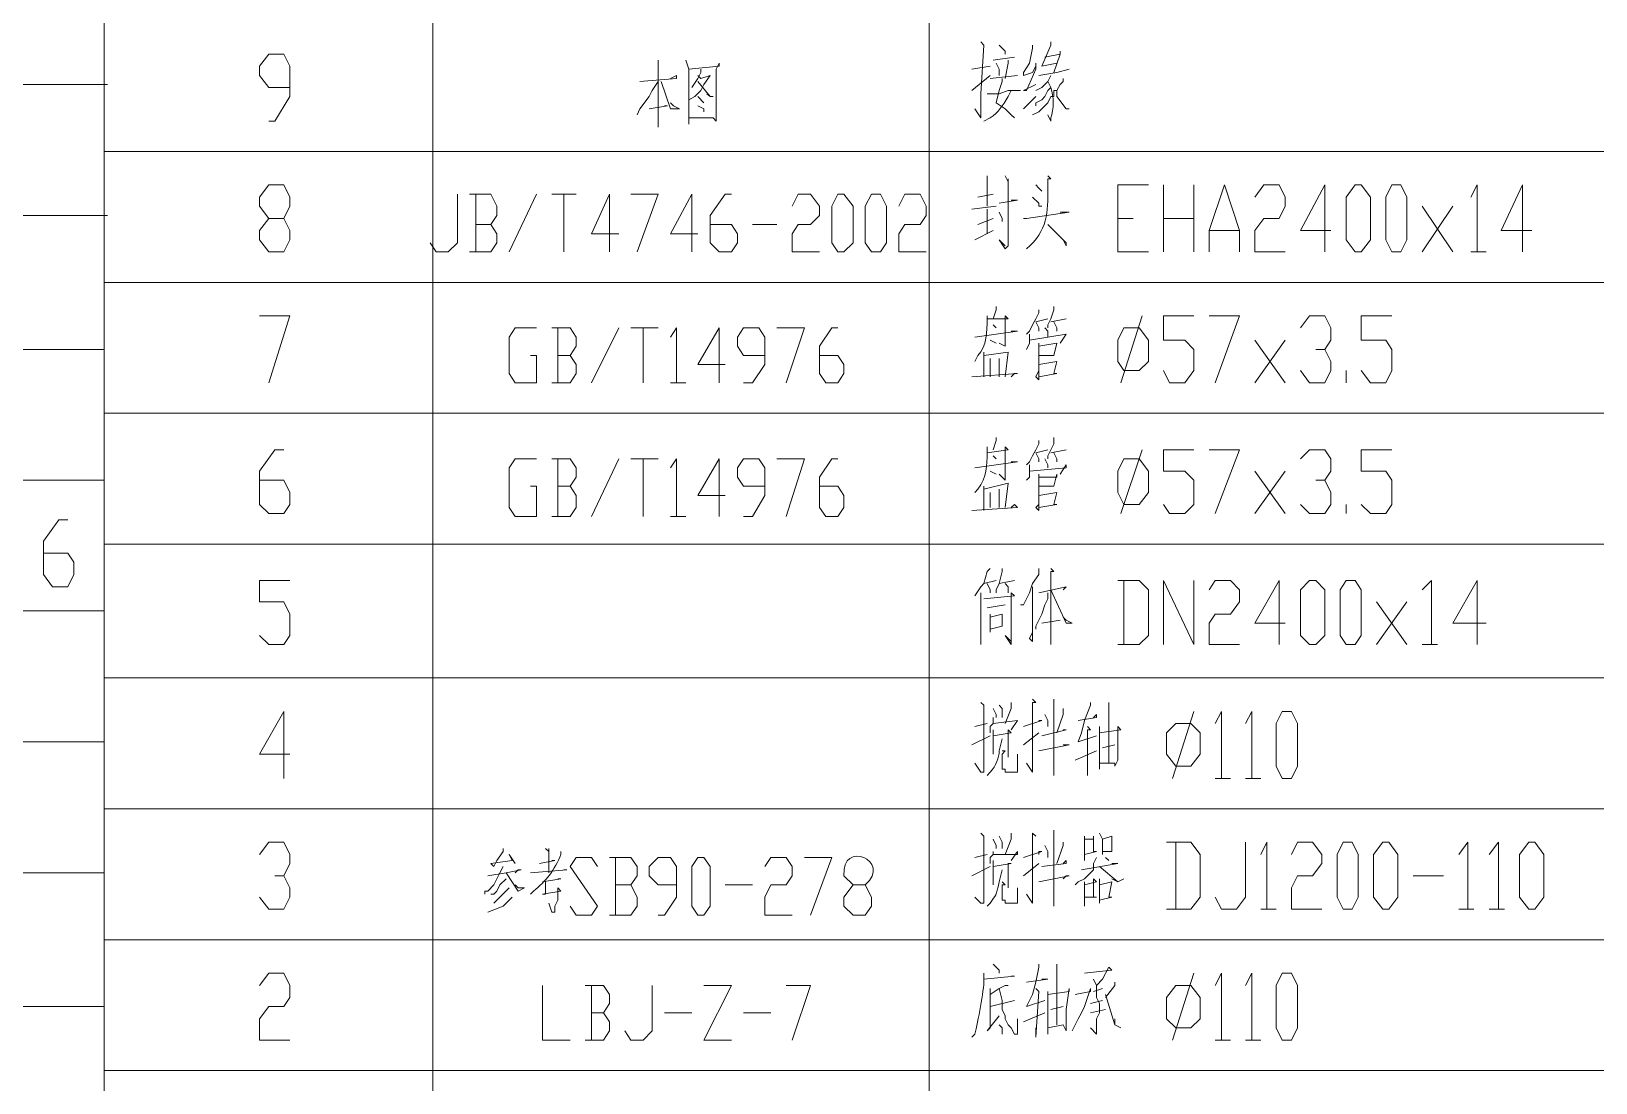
# Model space of a CAD drawing. Extents: x 14941 to 23337, y 2870 to 15192.
# Drawn here: x 20564 to 21994, y 3879 to 4840 of the extents above; entities that cross this region are included whole.
import ezdxf

# ---------------------------------------------------------------- set-up
doc = ezdxf.new("R2010")
doc.units = 0
doc.header["$LTSCALE"] = 8
doc.layers.add('1', color=1, linetype='Continuous')

msp = doc.modelspace()

# ---------------------------------------------------------------- linework, layer by layer
at = {"layer": '1', "color": 0, "lineweight": 18}
for points in [[(20631, 4849.9), (20631, 4730.3)], [(20631, 4730.3), (20631, 4610.7)], [(20631, 4610.7), (20631, 4491.1)], [(20631, 4491.1), (20631, 4371.6)], [(20631, 4371.6), (20631, 4249.2)], [(20631, 4249.2), (20631, 4129.6)], [(20631, 4129.6), (20631, 4010)], [(20631, 4010), (20631, 3890.5)], [(20631, 3890.5), (20631, 3770.9)]]:
    msp.add_lwpolyline(points, dxfattribs=at)
at = {"layer": '1', "color": 0, "lineweight": 5}
for points in [[(20931.3, 4730.3), (20931.3, 4849.9)], [(21384.6, 4730.3), (21384.6, 4849.9)], [(20781.2, 4758.1), (20786.7, 4758.1), (20800.6, 4780.4), (20800.6, 4808.2), (20795.1, 4819.3), (20781.2, 4819.3), (20772.8, 4808.2), (20772.8, 4799.8), (20781.2, 4788.7), (20800.6, 4788.7)], [(21431.9, 4830.4), (21434.7, 4827.6), (21434.7, 4827.6), (21431.9, 4783.1), (21431.9, 4763.7), (21431.9, 4760.9), (21426.3, 4769.2), (21431.9, 4760.9)], [(21448.6, 4827.6), (21454.2, 4822.1), (21454.2, 4819.3)], [(21479.2, 4827.6), (21479.2, 4824.8), (21476.4, 4810.9), (21470.8, 4802.6), (21470.8, 4799.8), (21470.8, 4799.8), (21479.2, 4802.6), (21482, 4808.2), (21482, 4810.9), (21482, 4808.2), (21482, 4805.4), (21473.6, 4785.9), (21470.8, 4785.9), (21482, 4791.5)], [(21495.9, 4830.4), (21495.9, 4827.6), (21487.5, 4808.2), (21487.5, 4808.2), (21501.4, 4810.9)], [(21490.3, 4816.5), (21504.2, 4819.3), (21504.2, 4822.1), (21504.2, 4819.3), (21504.2, 4819.3), (21498.7, 4802.6)], [(21137.1, 4813.7), (21137.1, 4752.5), (21137.1, 4755.3), (21137.1, 4763.7)], [(21162.2, 4813.7), (21164.9, 4805.4), (21164.9, 4755.3), (21164.9, 4760.9), (21187.2, 4760.9), (21181.6, 4760.9)], [(21164.9, 4805.4), (21192.7, 4808.2), (21192.7, 4810.9), (21190, 4805.4), (21190, 4763.7), (21190, 4758.1), (21187.2, 4760.9)], [(21176.1, 4805.4), (21176.1, 4802.6), (21173.3, 4797), (21167.7, 4788.7)], [(21423.6, 4805.4), (21440.3, 4808.2)], [(21443, 4813.7), (21462.5, 4816.5)], [(21445.8, 4810.9), (21448.6, 4805.4), (21448.6, 4799.8)], [(21456.9, 4813.7), (21456.9, 4810.9), (21454.2, 4797)], [(21484.7, 4799.8), (21501.4, 4802.6), (21512.6, 4805.4)], [(18228.3, 4671.9), (18228.3, 4791.5), (20633.8, 4791.5)], [(21137.1, 4794.3), (21131.6, 4785.9), (21128.8, 4780.4), (21120.4, 4769.2), (21117.7, 4763.7)], [(21120.4, 4794.3), (21153.8, 4797), (21153.8, 4799.8), (21148.3, 4797)], [(21139.9, 4794.3), (21148.3, 4769.2), (21156.6, 4769.2), (21151, 4772), (21148.3, 4774.8)], [(21173.3, 4799.8), (21176.1, 4797), (21184.4, 4799.8), (21184.4, 4799.8), (21178.8, 4791.5), (21176.1, 4785.9), (21170.5, 4780.4), (21164.9, 4777.6)], [(21173.3, 4794.3), (21173.3, 4794.3), (21184.4, 4780.4), (21187.2, 4780.4), (21184.4, 4780.4), (21181.6, 4783.1)], [(21423.6, 4785.9), (21440.3, 4799.8)], [(21440.3, 4797), (21465.3, 4799.8)], [(21451.4, 4797), (21451.4, 4794.3), (21448.6, 4785.9), (21445.8, 4774.8), (21454.2, 4769.2), (21459.7, 4763.7), (21462.5, 4760.9)], [(21507, 4797), (21507, 4794.3), (21504.2, 4791.5), (21501.4, 4785.9), (21498.7, 4785.9), (21498.7, 4783.1), (21498.7, 4780.4), (21495.9, 4780.4), (21493.1, 4774.8), (21490.3, 4772), (21484.7, 4766.4), (21479.2, 4763.7)], [(21495.9, 4799.8), (21493.1, 4794.3), (21487.5, 4788.7), (21482, 4785.9)], [(21495.9, 4788.7), (21493.1, 4785.9), (21490.3, 4780.4), (21487.5, 4777.6), (21482, 4774.8), (21482, 4772)], [(21173.3, 4780.4), (21178.8, 4774.8)], [(21437.5, 4783.1), (21448.6, 4783.1), (21456.9, 4785.9), (21468.1, 4785.9), (21462.5, 4785.9)], [(21470.8, 4769.2), (21482, 4780.4)], [(21501.4, 4785.9), (21501.4, 4780.4), (21509.8, 4769.2), (21512.6, 4769.2), (21509.8, 4769.2)], [(21128.8, 4769.2), (21145.5, 4772), (21145.5, 4772), (21142.7, 4772)], [(21173.3, 4772), (21178.8, 4769.2), (21178.8, 4766.4)], [(23336.8, 4730.3), (20631, 4730.3)], [(23336.8, 4730.3), (20631, 4730.3)], [(20931.3, 4610.7), (20931.3, 4730.3)], [(21384.6, 4610.7), (21384.6, 4730.3)], [(21437.5, 4708), (21437.5, 4705.3), (21437.5, 4705.3), (21437.5, 4680.2)], [(21454.2, 4708), (21456.9, 4702.5), (21456.9, 4705.3), (21456.9, 4644.1), (21454.2, 4641.3), (21448.6, 4649.6), (21454.2, 4644.1)], [(20781.2, 4638.5), (20772.8, 4649.6), (20772.8, 4658), (20781.2, 4669.1), (20795.1, 4669.1), (20800.6, 4680.2), (20800.6, 4688.6), (20795.1, 4699.7), (20781.2, 4699.7), (20772.8, 4688.6), (20772.8, 4680.2), (20781.2, 4669.1)], [(20928.6, 4646.9), (20934.1, 4638.5), (20945.2, 4638.5), (20953.6, 4646.9), (20953.6, 4691.4)], [(20984.2, 4663.6), (20989.7, 4671.9), (20989.7, 4680.2), (20984.2, 4691.4), (20964.7, 4691.4)], [(20970.3, 4691.4), (20970.3, 4638.5)], [(21000.9, 4638.5), (21025.9, 4691.4)], [(21039.8, 4691.4), (21062, 4691.4)], [(21050.9, 4691.4), (21050.9, 4638.5)], [(21101, 4655.2), (21076, 4655.2), (21092.6, 4691.4), (21092.6, 4638.5)], [(21112.1, 4691.4), (21137.1, 4691.4), (21117.7, 4638.5)], [(21173.3, 4655.2), (21148.3, 4655.2), (21167.7, 4691.4), (21167.7, 4638.5)], [(21184.4, 4663.6), (21203.9, 4663.6), (21209.4, 4655.2), (21209.4, 4646.9), (21203.9, 4638.5), (21192.7, 4638.5), (21184.4, 4646.9), (21184.4, 4671.9), (21198.3, 4691.4), (21203.9, 4691.4)], [(21259.5, 4680.2), (21265.1, 4691.4), (21276.2, 4691.4), (21284.5, 4680.2), (21284.5, 4671.9), (21276.2, 4663.6), (21265.1, 4663.6), (21259.5, 4655.2), (21259.5, 4638.5), (21284.5, 4638.5)], [(21301.2, 4638.5), (21295.6, 4646.9), (21295.6, 4680.2), (21301.2, 4691.4), (21306.8, 4691.4), (21315.1, 4680.2), (21315.1, 4646.9), (21306.8, 4638.5), (21301.2, 4638.5)], [(21331.8, 4638.5), (21326.2, 4646.9), (21326.2, 4680.2), (21331.8, 4691.4), (21340.1, 4691.4), (21345.7, 4680.2), (21345.7, 4646.9), (21340.1, 4638.5), (21331.8, 4638.5)], [(21356.8, 4680.2), (21362.4, 4691.4), (21376.3, 4691.4), (21381.9, 4680.2), (21381.9, 4671.9), (21376.3, 4663.6), (21362.4, 4663.6), (21356.8, 4655.2), (21356.8, 4638.5), (21381.9, 4638.5)], [(21429.1, 4688.6), (21443, 4691.4)], [(21479.2, 4688.6), (21484.7, 4683), (21484.7, 4680.2), (21487.5, 4680.2)], [(21482, 4699.7), (21482, 4699.7), (21484.7, 4696.9), (21487.5, 4694.1)], [(21557.1, 4638.5), (21557.1, 4699.7), (21584.9, 4699.7)], [(21598.8, 4638.5), (21598.8, 4699.7)], [(21626.6, 4699.7), (21626.6, 4638.5)], [(21640.5, 4638.5), (21640.5, 4658), (21654.4, 4699.7), (21668.3, 4658), (21668.3, 4638.5)], [(21682.2, 4688.6), (21690.5, 4699.7), (21704.4, 4699.7), (21710, 4688.6), (21710, 4680.2), (21704.4, 4669.1), (21690.5, 4669.1), (21682.2, 4658), (21682.2, 4638.5), (21710, 4638.5)], [(21751.7, 4658), (21723.9, 4658), (21746.2, 4699.7), (21746.2, 4638.5)], [(21774, 4638.5), (21765.6, 4649.6), (21765.6, 4688.6), (21774, 4699.7), (21779.5, 4699.7), (21787.9, 4688.6), (21787.9, 4649.6), (21779.5, 4638.5), (21774, 4638.5)], [(21807.3, 4638.5), (21801.8, 4649.6), (21801.8, 4688.6), (21807.3, 4699.7), (21815.7, 4699.7), (21821.2, 4688.6), (21821.2, 4649.6), (21815.7, 4638.5), (21807.3, 4638.5)], [(21879.6, 4688.6), (21885.2, 4699.7), (21885.2, 4638.5)], [(21935.3, 4658), (21907.4, 4658), (21926.9, 4699.7), (21926.9, 4638.5)], [(21423.6, 4677.5), (21445.8, 4680.2)], [(21437.5, 4677.5), (21437.5, 4674.7), (21437.5, 4655.2)], [(21448.6, 4683), (21448.6, 4683), (21465.3, 4685.8), (21462.5, 4685.8), (21459.7, 4685.8)], [(21448.6, 4674.7), (21451.4, 4669.1), (21451.4, 4666.3)], [(21470.8, 4669.1), (21473.6, 4669.1), (21512.6, 4674.7), (21509.8, 4674.7), (21504.2, 4674.7)], [(21835.1, 4638.5), (21863, 4680.2)], [(21835.1, 4680.2), (21863, 4638.5)], [(20633.8, 4671.9), (18228.3, 4671.9), (18228.3, 3948.9)], [(20795.1, 4669.1), (20800.6, 4658), (20800.6, 4649.6), (20795.1, 4638.5), (20781.2, 4638.5)], [(20964.7, 4638.5), (20984.2, 4638.5), (20989.7, 4646.9), (20989.7, 4655.2), (20984.2, 4663.6), (20970.3, 4663.6)], [(21223.3, 4663.6), (21245.6, 4663.6)], [(21429.1, 4663.6), (21443, 4669.1)], [(21493.1, 4663.6), (21498.7, 4658), (21504.2, 4652.4), (21509.8, 4646.9), (21509.8, 4644.1), (21507, 4649.6)], [(21557.1, 4669.1), (21571, 4669.1)], [(21598.8, 4669.1), (21626.6, 4669.1)], [(21426.3, 4649.6), (21443, 4658)], [(21640.5, 4658), (21668.3, 4658)], [(21557.1, 4638.5), (21584.9, 4638.5)], [(21879.6, 4638.5), (21893.5, 4638.5)], [(23336.8, 4610.7), (20631, 4610.7)], [(23336.8, 4610.7), (20631, 4610.7)], [(20931.3, 4491.1), (20931.3, 4610.7)], [(21384.6, 4491.1), (21384.6, 4610.7)], [(21445.8, 4588.5), (21445.8, 4585.7), (21443, 4577.3)], [(21498.7, 4588.5), (21498.7, 4585.7), (21495.9, 4577.3), (21493.1, 4571.8), (21493.1, 4569)], [(20772.8, 4580.1), (20800.6, 4580.1), (20781.2, 4518.9)], [(21437.5, 4577.3), (21456.9, 4577.3), (21454.2, 4580.1), (21454.2, 4574.6), (21454.2, 4555.1), (21454.2, 4552.3), (21448.6, 4555.1)], [(21484.7, 4585.7), (21484.7, 4582.9), (21482, 4577.3), (21479.2, 4571.8), (21479.2, 4571.8), (21476.4, 4566.2), (21473.6, 4563.4)], [(21482, 4574.6), (21493.1, 4577.3)], [(21482, 4574.6), (21484.7, 4569), (21484.7, 4566.2)], [(21495.9, 4574.6), (21509.8, 4577.3)], [(21498.7, 4574.6), (21501.4, 4569), (21501.4, 4566.2)], [(21559.8, 4518.9), (21579.3, 4580.1)], [(21598.8, 4530.1), (21604.3, 4518.9), (21618.2, 4518.9), (21626.6, 4530.1), (21626.6, 4549.5), (21618.2, 4557.9), (21598.8, 4557.9), (21598.8, 4580.1), (21626.6, 4580.1)], [(21640.5, 4580.1), (21668.3, 4580.1), (21646, 4518.9)], [(21723.9, 4569), (21732.2, 4580.1), (21746.2, 4580.1), (21751.7, 4569), (21751.7, 4557.9), (21746.2, 4549.5), (21737.8, 4549.5)], [(21779.5, 4530.1), (21787.9, 4518.9), (21801.8, 4518.9), (21807.3, 4530.1), (21807.3, 4549.5), (21801.8, 4557.9), (21779.5, 4557.9), (21779.5, 4580.1), (21807.3, 4580.1)], [(21020.3, 4544), (21025.9, 4544), (21025.9, 4518.9), (21006.4, 4518.9), (21000.9, 4527.3), (21000.9, 4560.7), (21006.4, 4569), (21025.9, 4569)], [(21056.5, 4544), (21062, 4552.3), (21062, 4560.7), (21056.5, 4569), (21039.8, 4569)], [(21045.4, 4569), (21045.4, 4518.9)], [(21076, 4518.9), (21101, 4569)], [(21112.1, 4569), (21137.1, 4569)], [(21123.2, 4569), (21123.2, 4518.9)], [(21148.3, 4560.7), (21153.8, 4569), (21153.8, 4518.9)], [(21198.3, 4535.6), (21173.3, 4535.6), (21192.7, 4569), (21192.7, 4518.9)], [(21215, 4518.9), (21223.3, 4518.9), (21234.5, 4535.6), (21234.5, 4560.7), (21228.9, 4569), (21215, 4569), (21209.4, 4560.7), (21209.4, 4552.3), (21215, 4544), (21234.5, 4544)], [(21245.6, 4569), (21270.6, 4569), (21253.9, 4518.9)], [(21284.5, 4544), (21301.2, 4544), (21306.8, 4535.6), (21306.8, 4527.3), (21301.2, 4518.9), (21290.1, 4518.9), (21284.5, 4527.3), (21284.5, 4552.3), (21295.6, 4569), (21301.2, 4569)], [(21426.3, 4560.7), (21465.3, 4566.2), (21462.5, 4566.2), (21459.7, 4566.2)], [(21443, 4571.8), (21445.8, 4569)], [(21476.4, 4563.4), (21476.4, 4557.9), (21476.4, 4555.1), (21473.6, 4549.5)], [(21476.4, 4557.9), (21509.8, 4563.4), (21509.8, 4563.4), (21504.2, 4555.1)], [(21490.3, 4569), (21493.1, 4566.2), (21493.1, 4560.7)], [(21562.6, 4530.1), (21557.1, 4538.4), (21557.1, 4557.9), (21562.6, 4569), (21576.5, 4569), (21584.9, 4557.9), (21584.9, 4538.4), (21576.5, 4530.1), (21562.6, 4530.1)], [(20631, 4549.5), (18228.3, 4549.5)], [(21434.7, 4546.8), (21434.7, 4544), (21434.7, 4524.5)], [(21434.7, 4544), (21456.9, 4546.8), (21456.9, 4546.8), (21454.2, 4524.5)], [(21440.3, 4557.9), (21445.8, 4555.1)], [(21484.7, 4555.1), (21484.7, 4521.7), (21482, 4524.5), (21484.7, 4530.1)], [(21484.7, 4552.3), (21501.4, 4555.1), (21501.4, 4555.1), (21498.7, 4544), (21498.7, 4544), (21484.7, 4544)], [(21682.2, 4518.9), (21710, 4557.9)], [(21682.2, 4557.9), (21710, 4518.9)], [(21746.2, 4549.5), (21751.7, 4538.4), (21751.7, 4530.1), (21746.2, 4518.9), (21732.2, 4518.9), (21723.9, 4530.1)], [(21039.8, 4518.9), (21056.5, 4518.9), (21062, 4527.3), (21062, 4535.6), (21056.5, 4544), (21045.4, 4544)], [(21440.3, 4541.2), (21440.3, 4524.5)], [(21448.6, 4541.2), (21448.6, 4524.5)], [(21484.7, 4535.6), (21501.4, 4538.4), (21501.4, 4538.4), (21498.7, 4527.3), (21501.4, 4527.3), (21484.7, 4524.5)], [(21148.3, 4518.9), (21162.2, 4518.9)], [(21423.6, 4524.5), (21465.3, 4527.3), (21462.5, 4527.3), (21459.7, 4524.5)], [(21765.6, 4518.9), (21765.6, 4530.1)], [(23336.8, 4491.1), (20631, 4491.1)], [(23336.8, 4491.1), (20631, 4491.1)], [(20931.3, 4371.6), (20931.3, 4491.1)], [(21384.6, 4371.6), (21384.6, 4491.1)], [(21437.5, 4455), (21456.9, 4457.8), (21454.2, 4460.5), (21454.2, 4455), (21454.2, 4432.7), (21454.2, 4430), (21448.6, 4435.5)], [(21445.8, 4468.9), (21445.8, 4466.1), (21443, 4457.8)], [(21484.7, 4466.1), (21484.7, 4463.3), (21482, 4457.8), (21479.2, 4452.2), (21476.4, 4446.6), (21473.6, 4443.9)], [(21498.7, 4468.9), (21498.7, 4463.3), (21495.9, 4457.8), (21493.1, 4452.2), (21493.1, 4449.4)], [(20772.8, 4430), (20795.1, 4430), (20800.6, 4418.8), (20800.6, 4407.7), (20795.1, 4399.4), (20781.2, 4399.4), (20772.8, 4407.7), (20772.8, 4438.3), (20786.7, 4457.8), (20795.1, 4457.8)], [(21020.3, 4424.4), (21025.9, 4424.4), (21025.9, 4396.6), (21006.4, 4396.6), (21000.9, 4404.9), (21000.9, 4441.1), (21006.4, 4449.4), (21025.9, 4449.4)], [(21056.5, 4424.4), (21062, 4432.7), (21062, 4441.1), (21056.5, 4449.4), (21039.8, 4449.4)], [(21045.4, 4449.4), (21045.4, 4396.6)], [(21076, 4396.6), (21101, 4449.4)], [(21112.1, 4449.4), (21137.1, 4449.4)], [(21123.2, 4449.4), (21123.2, 4396.6)], [(21148.3, 4441.1), (21153.8, 4449.4), (21153.8, 4396.6)], [(21198.3, 4416), (21173.3, 4416), (21192.7, 4449.4), (21192.7, 4396.6)], [(21215, 4396.6), (21223.3, 4396.6), (21234.5, 4416), (21234.5, 4441.1), (21228.9, 4449.4), (21215, 4449.4), (21209.4, 4441.1), (21209.4, 4432.7), (21215, 4424.4), (21234.5, 4424.4)], [(21245.6, 4449.4), (21270.6, 4449.4), (21253.9, 4396.6)], [(21284.5, 4424.4), (21301.2, 4424.4), (21306.8, 4416), (21306.8, 4404.9), (21301.2, 4396.6), (21290.1, 4396.6), (21284.5, 4404.9), (21284.5, 4432.7), (21295.6, 4449.4), (21301.2, 4449.4)], [(21426.3, 4441.1), (21465.3, 4446.6), (21462.5, 4446.6), (21459.7, 4446.6)], [(21443, 4452.2), (21445.8, 4449.4)], [(21482, 4455), (21493.1, 4457.8)], [(21482, 4455), (21484.7, 4449.4), (21484.7, 4446.6)], [(21490.3, 4449.4), (21493.1, 4443.9), (21493.1, 4441.1)], [(21495.9, 4455), (21509.8, 4457.8)], [(21498.7, 4455), (21501.4, 4449.4), (21501.4, 4446.6)], [(21562.6, 4407.7), (21557.1, 4418.8), (21557.1, 4438.3), (21562.6, 4449.4), (21576.5, 4449.4), (21584.9, 4438.3), (21584.9, 4418.8), (21576.5, 4407.7), (21562.6, 4407.7)], [(21559.8, 4399.4), (21579.3, 4457.8)], [(21598.8, 4407.7), (21604.3, 4399.4), (21618.2, 4399.4), (21626.6, 4407.7), (21626.6, 4430), (21618.2, 4438.3), (21598.8, 4438.3), (21598.8, 4457.8), (21626.6, 4457.8)], [(21640.5, 4457.8), (21668.3, 4457.8), (21646, 4399.4)], [(21723.9, 4449.4), (21732.2, 4457.8), (21746.2, 4457.8), (21751.7, 4449.4), (21751.7, 4438.3), (21746.2, 4430), (21737.8, 4430)], [(21779.5, 4407.7), (21787.9, 4399.4), (21801.8, 4399.4), (21807.3, 4407.7), (21807.3, 4430), (21801.8, 4438.3), (21779.5, 4438.3), (21779.5, 4457.8), (21807.3, 4457.8)], [(21440.3, 4438.3), (21445.8, 4435.5)], [(21476.4, 4443.9), (21476.4, 4438.3), (21476.4, 4432.7), (21473.6, 4430)], [(21476.4, 4438.3), (21509.8, 4441.1), (21509.8, 4443.9), (21504.2, 4435.5)], [(21484.7, 4435.5), (21484.7, 4402.1), (21482, 4404.9), (21484.7, 4407.7)], [(21484.7, 4432.7), (21501.4, 4432.7), (21501.4, 4435.5), (21498.7, 4424.4), (21498.7, 4424.4), (21484.7, 4424.4)], [(21682.2, 4399.4), (21710, 4438.3)], [(21682.2, 4438.3), (21710, 4399.4)], [(20631, 4430), (18228.3, 4430)], [(21039.8, 4396.6), (21056.5, 4396.6), (21062, 4404.9), (21062, 4416), (21056.5, 4424.4), (21045.4, 4424.4)], [(21434.7, 4421.6), (21456.9, 4427.2), (21456.9, 4427.2), (21454.2, 4404.9)], [(21434.7, 4424.4), (21434.7, 4421.6), (21434.7, 4402.1)], [(21440.3, 4418.8), (21440.3, 4404.9)], [(21448.6, 4421.6), (21448.6, 4404.9)], [(21484.7, 4416), (21501.4, 4418.8), (21501.4, 4418.8), (21498.7, 4407.7), (21501.4, 4407.7), (21484.7, 4404.9)], [(21746.2, 4430), (21751.7, 4418.8), (21751.7, 4407.7), (21746.2, 4399.4), (21732.2, 4399.4), (21723.9, 4407.7)], [(21423.6, 4402.1), (21465.3, 4404.9), (21462.5, 4407.7), (21459.7, 4404.9)], [(21765.6, 4399.4), (21765.6, 4407.7)], [(20575.4, 4363.2), (20597.6, 4363.2), (20603.2, 4354.9), (20603.2, 4343.7), (20597.6, 4332.6), (20583.7, 4332.6), (20575.4, 4343.7), (20575.4, 4374.3), (20589.3, 4393.8), (20597.6, 4393.8)], [(21148.3, 4396.6), (21162.2, 4396.6)], [(23336.8, 4371.6), (20631, 4371.6)], [(23336.8, 4371.6), (20631, 4371.6)], [(20931.3, 4249.2), (20931.3, 4371.6)], [(21384.6, 4249.2), (21384.6, 4371.6)], [(21440.3, 4349.3), (21437.5, 4346.5), (21434.7, 4335.4), (21431.9, 4332.6), (21426.3, 4324.3)], [(21451.4, 4349.3), (21451.4, 4346.5), (21448.6, 4335.4), (21445.8, 4329.8), (21445.8, 4327.1)], [(21484.7, 4349.3), (21484.7, 4343.7), (21479.2, 4335.4), (21476.4, 4327.1), (21473.6, 4321.5), (21470.8, 4315.9), (21468.1, 4315.9)], [(21495.9, 4349.3), (21498.7, 4346.5), (21495.9, 4346.5), (21495.9, 4279.8), (21495.9, 4285.3), (21495.9, 4293.7)], [(20772.8, 4288.1), (20781.2, 4279.8), (20795.1, 4279.8), (20800.6, 4288.1), (20800.6, 4307.6), (20795.1, 4318.7), (20772.8, 4318.7), (20772.8, 4338.2), (20800.6, 4338.2)], [(21434.7, 4335.4), (21445.8, 4338.2)], [(21437.5, 4335.4), (21440.3, 4329.8), (21440.3, 4327.1)], [(21448.6, 4335.4), (21462.5, 4338.2)], [(21454.2, 4335.4), (21456.9, 4332.6), (21456.9, 4327.1)], [(21479.2, 4332.6), (21479.2, 4282.6), (21476.4, 4285.3), (21479.2, 4290.9)], [(21484.7, 4327.1), (21509.8, 4332.6), (21509.8, 4332.6), (21507, 4329.8)], [(21557.1, 4279.8), (21576.5, 4279.8), (21584.9, 4288.1), (21584.9, 4329.8), (21576.5, 4338.2), (21557.1, 4338.2)], [(21562.6, 4338.2), (21562.6, 4279.8)], [(21598.8, 4279.8), (21598.8, 4338.2), (21626.6, 4279.8), (21626.6, 4338.2)], [(21640.5, 4329.8), (21646, 4338.2), (21659.9, 4338.2), (21668.3, 4329.8), (21668.3, 4318.7), (21659.9, 4307.6), (21646, 4307.6), (21640.5, 4299.3), (21640.5, 4279.8), (21668.3, 4279.8)], [(21710, 4299.3), (21682.2, 4299.3), (21704.4, 4338.2), (21704.4, 4279.8)], [(21732.2, 4279.8), (21723.9, 4288.1), (21723.9, 4329.8), (21732.2, 4338.2), (21737.8, 4338.2), (21746.2, 4329.8), (21746.2, 4288.1), (21737.8, 4279.8), (21732.2, 4279.8)], [(21765.6, 4279.8), (21760.1, 4288.1), (21760.1, 4329.8), (21765.6, 4338.2), (21774, 4338.2), (21779.5, 4329.8), (21779.5, 4288.1), (21774, 4279.8), (21765.6, 4279.8)], [(21835.1, 4329.8), (21843.5, 4338.2), (21843.5, 4279.8)], [(21893.5, 4299.3), (21863, 4299.3), (21885.2, 4338.2), (21885.2, 4279.8)], [(21431.9, 4327.1), (21431.9, 4321.5), (21431.9, 4279.8), (21431.9, 4282.6), (21431.9, 4288.1)], [(21434.7, 4321.5), (21462.5, 4324.3), (21459.7, 4327.1), (21459.7, 4321.5), (21459.7, 4285.3), (21459.7, 4282.6), (21459.7, 4279.8), (21454.2, 4288.1), (21459.7, 4282.6)], [(21493.1, 4327.1), (21493.1, 4321.5), (21490.3, 4315.9), (21487.5, 4307.6), (21484.7, 4302), (21482, 4296.5), (21482, 4293.7)], [(21495.9, 4329.8), (21509.8, 4299.3), (21515.3, 4299.3), (21509.8, 4302), (21507, 4304.8)], [(21793.4, 4279.8), (21821.2, 4318.7)], [(21793.4, 4318.7), (21821.2, 4279.8)], [(20631, 4310.4), (18228.3, 4310.4)], [(21454.2, 4315.9), (21437.5, 4313.2)], [(21440.3, 4307.6), (21440.3, 4304.8), (21440.3, 4290.9), (21440.3, 4293.7), (21451.4, 4296.5), (21451.4, 4296.5), (21451.4, 4307.6), (21451.4, 4307.6), (21440.3, 4304.8)], [(21504.2, 4302), (21487.5, 4299.3)], [(21835.1, 4279.8), (21849, 4279.8)], [(23336.8, 4249.2), (20631, 4249.2)], [(23336.8, 4249.2), (20631, 4249.2)], [(20931.3, 4129.6), (20931.3, 4249.2)], [(21384.6, 4129.6), (21384.6, 4249.2)], [(20800.6, 4179.7), (20772.8, 4179.7), (20795.1, 4218.6), (20795.1, 4157.4)], [(21431.9, 4226.9), (21434.7, 4224.2), (21434.7, 4168.5), (21434.7, 4163), (21431.9, 4163), (21426.3, 4171.3), (21431.9, 4163)], [(21443, 4221.4), (21445.8, 4215.8), (21445.8, 4213)], [(21448.6, 4224.2), (21451.4, 4221.4), (21451.4, 4213)], [(21459.7, 4226.9), (21459.7, 4224.2), (21459.7, 4221.4), (21454.2, 4207.5)], [(21479.2, 4229.7), (21482, 4226.9), (21479.2, 4226.9), (21479.2, 4163), (21473.6, 4171.3), (21479.2, 4163)], [(21498.7, 4229.7), (21498.7, 4226.9), (21498.7, 4226.9), (21498.7, 4160.2), (21498.7, 4168.5)], [(21507, 4221.4), (21507, 4215.8), (21501.4, 4199.1)], [(21532, 4226.9), (21532, 4224.2), (21526.5, 4210.3), (21523.7, 4199.1), (21520.9, 4190.8), (21520.9, 4190.8), (21537.6, 4196.4)], [(21548.7, 4226.9), (21548.7, 4224.2), (21548.7, 4224.2), (21548.7, 4171.3)], [(21607.1, 4157.4), (21626.6, 4218.6)], [(21646, 4207.5), (21651.6, 4218.6), (21651.6, 4157.4)], [(21673.8, 4207.5), (21679.4, 4218.6), (21679.4, 4157.4)], [(21707.2, 4157.4), (21701.7, 4168.5), (21701.7, 4207.5), (21707.2, 4218.6), (21715.6, 4218.6), (21721.1, 4207.5), (21721.1, 4168.5), (21715.6, 4157.4), (21707.2, 4157.4)], [(21426.3, 4204.7), (21437.5, 4207.5)], [(21443, 4213), (21443, 4207.5), (21440.3, 4204.7), (21440.3, 4201.9), (21440.3, 4199.1)], [(21443, 4207.5), (21465.3, 4210.3), (21465.3, 4210.3), (21459.7, 4201.9)], [(21470.8, 4204.7), (21487.5, 4210.3), (21484.7, 4210.3), (21484.7, 4210.3)], [(21490.3, 4215.8), (21493.1, 4210.3), (21493.1, 4204.7)], [(21520.9, 4210.3), (21537.6, 4213), (21537.6, 4215.8), (21534.8, 4213)], [(21529.2, 4204.7), (21532, 4201.9), (21529.2, 4201.9), (21529.2, 4160.2), (21529.2, 4163), (21529.2, 4168.5)], [(21540.4, 4204.7), (21540.4, 4199.1), (21540.4, 4165.8), (21540.4, 4171.3), (21554.3, 4171.3), (21554.3, 4168.5), (21557.1, 4174.1), (21557.1, 4185.2), (21557.1, 4204.7), (21559.8, 4201.9), (21540.4, 4199.1)], [(21609.9, 4168.5), (21601.5, 4179.7), (21601.5, 4199.1), (21609.9, 4207.5), (21623.8, 4207.5), (21632.1, 4199.1), (21632.1, 4179.7), (21623.8, 4168.5), (21609.9, 4168.5)], [(20631, 4190.8), (18228.3, 4190.8)], [(21423.6, 4188), (21440.3, 4196.4)], [(21443, 4201.9), (21443, 4179.7), (21443, 4185.2)], [(21443, 4196.4), (21459.7, 4199.1), (21456.9, 4201.9), (21456.9, 4176.9), (21456.9, 4179.7), (21456.9, 4182.5)], [(21470.8, 4188), (21484.7, 4199.1)], [(21487.5, 4196.4), (21509.8, 4201.9), (21509.8, 4201.9), (21507, 4201.9)], [(21451.4, 4182.5), (21454.2, 4182.5), (21451.4, 4179.7), (21451.4, 4165.8), (21454.2, 4165.8), (21454.2, 4163), (21465.3, 4163), (21465.3, 4179.7), (21465.3, 4163)], [(21484.7, 4182.5), (21512.6, 4188), (21509.8, 4188), (21507, 4188)], [(21518.1, 4174.1), (21537.6, 4182.5)], [(21543.1, 4185.2), (21554.3, 4188)], [(21646, 4157.4), (21659.9, 4157.4)], [(21673.8, 4157.4), (21687.8, 4157.4)], [(23336.8, 4129.6), (20631, 4129.6)], [(23336.8, 4129.6), (20631, 4129.6)], [(20931.3, 4010), (20931.3, 4129.6)], [(21384.6, 4010), (21384.6, 4129.6)], [(21431.9, 4107.4), (21434.7, 4104.6), (21434.7, 4104.6), (21434.7, 4049), (21434.7, 4043.4), (21431.9, 4043.4), (21426.3, 4049), (21431.9, 4043.4)], [(21448.6, 4104.6), (21451.4, 4099), (21451.4, 4093.5)], [(21459.7, 4107.4), (21459.7, 4101.8), (21454.2, 4087.9)], [(21479.2, 4107.4), (21482, 4104.6), (21479.2, 4107.4), (21479.2, 4043.4), (21473.6, 4051.7), (21479.2, 4043.4)], [(21498.7, 4110.1), (21498.7, 4107.4), (21498.7, 4107.4), (21498.7, 4040.6), (21498.7, 4049)], [(21526.5, 4104.6), (21526.5, 4101.8), (21526.5, 4096.2), (21526.5, 4082.3), (21526.5, 4087.9), (21537.6, 4090.7), (21534.8, 4090.7), (21534.8, 4104.6), (21534.8, 4101.8), (21526.5, 4101.8)], [(21540.4, 4107.4), (21543.1, 4101.8), (21543.1, 4087.9), (21543.1, 4090.7), (21551.5, 4090.7), (21551.5, 4090.7), (21551.5, 4104.6), (21551.5, 4104.6), (21543.1, 4101.8)], [(20772.8, 4087.9), (20781.2, 4099), (20795.1, 4099), (20800.6, 4087.9), (20800.6, 4079.6), (20795.1, 4068.4), (20786.7, 4068.4)], [(20995.3, 4093.5), (20995.3, 4090.7), (20989.7, 4082.3), (20987, 4076.8), (20984.2, 4079.6), (21003.6, 4082.3), (21000.9, 4087.9), (21006.4, 4079.6), (21006.4, 4079.6)], [(21034.2, 4093.5), (21037, 4090.7), (21037, 4093.5), (21037, 4071.2)], [(21443, 4090.7), (21443, 4087.9), (21440.3, 4085.1), (21440.3, 4082.3), (21440.3, 4079.6)], [(21443, 4101.8), (21445.8, 4096.2), (21445.8, 4093.5)], [(21443, 4087.9), (21465.3, 4087.9), (21465.3, 4090.7), (21459.7, 4082.3)], [(21470.8, 4085.1), (21487.5, 4090.7), (21484.7, 4090.7), (21484.7, 4087.9)], [(21490.3, 4096.2), (21493.1, 4090.7), (21493.1, 4085.1)], [(21507, 4099), (21507, 4096.2), (21501.4, 4079.6)], [(21601.5, 4037.8), (21623.8, 4037.8), (21632.1, 4049), (21632.1, 4087.9), (21623.8, 4099), (21601.5, 4099)], [(21609.9, 4099), (21609.9, 4037.8)], [(21646, 4049), (21651.6, 4037.8), (21665.5, 4037.8), (21673.8, 4049), (21673.8, 4099)], [(21687.8, 4087.9), (21693.3, 4099), (21693.3, 4037.8)], [(21715.6, 4087.9), (21721.1, 4099), (21735, 4099), (21743.4, 4087.9), (21743.4, 4079.6), (21735, 4068.4), (21721.1, 4068.4), (21715.6, 4057.3), (21715.6, 4037.8), (21743.4, 4037.8)], [(21762.8, 4037.8), (21757.3, 4049), (21757.3, 4087.9), (21762.8, 4099), (21771.2, 4099), (21776.7, 4087.9), (21776.7, 4049), (21771.2, 4037.8), (21762.8, 4037.8)], [(21799, 4037.8), (21790.6, 4049), (21790.6, 4087.9), (21799, 4099), (21804.6, 4099), (21812.9, 4087.9), (21812.9, 4049), (21804.6, 4037.8), (21799, 4037.8)], [(21868.5, 4087.9), (21876.9, 4099), (21876.9, 4037.8)], [(21896.3, 4087.9), (21904.7, 4099), (21904.7, 4037.8)], [(21932.5, 4037.8), (21924.1, 4049), (21924.1, 4087.9), (21932.5, 4099), (21938, 4099), (21946.4, 4087.9), (21946.4, 4049), (21938, 4037.8), (21932.5, 4037.8)], [(20995.3, 4076.8), (20992.5, 4071.2), (20989.7, 4065.7), (20987, 4060.1), (20981.4, 4054.5), (20978.6, 4054.5), (20978.6, 4051.7)], [(20981.4, 4068.4), (20998.1, 4071.2), (21012, 4074), (21009.2, 4074), (21006.4, 4071.2)], [(21020.3, 4071.2), (21053.7, 4074), (21053.7, 4074), (21050.9, 4074)], [(21028.7, 4079.6), (21042.6, 4082.3), (21039.8, 4082.3), (21039.8, 4082.3)], [(21056.5, 4040.6), (21062, 4032.3), (21076, 4032.3), (21081.5, 4040.6), (21056.5, 4076.8), (21062, 4085.1), (21076, 4085.1), (21081.5, 4076.8)], [(21112.1, 4060.1), (21117.7, 4068.4), (21117.7, 4076.8), (21112.1, 4085.1), (21092.6, 4085.1)], [(21098.2, 4085.1), (21098.2, 4032.3)], [(21137.1, 4032.3), (21142.7, 4032.3), (21153.8, 4049), (21153.8, 4076.8), (21148.3, 4085.1), (21137.1, 4085.1), (21128.8, 4076.8), (21128.8, 4068.4), (21137.1, 4060.1), (21153.8, 4060.1)], [(21173.3, 4032.3), (21167.7, 4040.6), (21167.7, 4076.8), (21173.3, 4085.1), (21178.8, 4085.1), (21184.4, 4076.8), (21184.4, 4040.6), (21178.8, 4032.3), (21173.3, 4032.3)], [(21234.5, 4076.8), (21240, 4085.1), (21253.9, 4085.1), (21259.5, 4076.8), (21259.5, 4068.4), (21253.9, 4060.1), (21240, 4060.1), (21234.5, 4049), (21234.5, 4032.3), (21259.5, 4032.3)], [(21270.6, 4085.1), (21295.6, 4085.1), (21276.2, 4032.3)], [(21423.6, 4068.4), (21440.3, 4076.8)], [(21426.3, 4085.1), (21437.5, 4087.9)], [(21443, 4082.3), (21443, 4060.1), (21443, 4065.7)], [(21443, 4076.8), (21459.7, 4079.6), (21456.9, 4079.6), (21456.9, 4057.3), (21456.9, 4060.1), (21456.9, 4062.9)], [(21470.8, 4068.4), (21484.7, 4079.6)], [(21487.5, 4076.8), (21509.8, 4079.6), (21509.8, 4082.3), (21507, 4079.6)], [(21537.6, 4085.1), (21534.8, 4079.6), (21534.8, 4074), (21529.2, 4068.4), (21526.5, 4065.7), (21520.9, 4062.9), (21518.1, 4060.1)], [(21523.7, 4074), (21557.1, 4079.6), (21554.3, 4079.6), (21551.5, 4079.6)], [(21540.4, 4076.8), (21557.1, 4062.9), (21562.6, 4065.7), (21557.1, 4062.9), (21551.5, 4065.7)], [(21545.9, 4085.1), (21548.7, 4082.3), (21548.7, 4082.3)], [(20631, 4071.2), (18228.3, 4071.2)], [(20795.1, 4068.4), (20800.6, 4057.3), (20800.6, 4049), (20795.1, 4037.8), (20781.2, 4037.8), (20772.8, 4049)], [(20998.1, 4065.7), (20992.5, 4060.1), (20989.7, 4054.5), (20987, 4051.7), (20984.2, 4051.7)], [(20998.1, 4071.2), (21009.2, 4054.5), (21014.8, 4057.3), (21009.2, 4057.3), (21006.4, 4060.1)], [(21031.5, 4062.9), (21048.1, 4065.7), (21048.1, 4065.7), (21045.4, 4065.7)], [(21034.2, 4062.9), (21034.2, 4051.7), (21031.5, 4051.7), (21048.1, 4054.5), (21045.4, 4057.3), (21045.4, 4046.2), (21042.6, 4040.6), (21042.6, 4035.1), (21039.8, 4035.1), (21037, 4043.4), (21039.8, 4035.1)], [(21092.6, 4032.3), (21112.1, 4032.3), (21117.7, 4040.6), (21117.7, 4049), (21112.1, 4060.1), (21098.2, 4060.1)], [(21198.3, 4060.1), (21223.3, 4060.1)], [(21326.2, 4060.1), (21331.8, 4049), (21331.8, 4040.6), (21326.2, 4032.3), (21315.1, 4032.3)], [(21451.4, 4062.9), (21454.2, 4060.1), (21451.4, 4060.1), (21451.4, 4046.2), (21454.2, 4046.2), (21454.2, 4043.4), (21456.9, 4043.4), (21465.3, 4043.4), (21465.3, 4057.3), (21465.3, 4043.4)], [(21484.7, 4062.9), (21512.6, 4068.4), (21509.8, 4068.4), (21507, 4065.7)], [(21526.5, 4062.9), (21526.5, 4060.1), (21526.5, 4051.7), (21526.5, 4040.6), (21526.5, 4049), (21537.6, 4049), (21534.8, 4049), (21534.8, 4065.7), (21537.6, 4062.9), (21526.5, 4060.1)], [(21540.4, 4065.7), (21540.4, 4062.9), (21540.4, 4043.4), (21540.4, 4046.2), (21551.5, 4049), (21548.7, 4049), (21551.5, 4062.9), (21551.5, 4062.9), (21540.4, 4060.1)], [(21826.8, 4068.4), (21854.6, 4068.4)], [(21003.6, 4049), (20995.3, 4040.6), (20981.4, 4035.1)], [(21000.9, 4057.3), (20992.5, 4049), (20987, 4043.4)], [(21687.8, 4037.8), (21701.7, 4037.8)], [(21868.5, 4037.8), (21882.4, 4037.8)], [(21896.3, 4037.8), (21910.2, 4037.8)], [(23336.8, 4010), (20631, 4010)], [(23336.8, 4010), (20631, 4010)], [(20931.3, 3890.5), (20931.3, 4010)], [(21384.6, 3890.5), (21384.6, 4010)], [(20772.8, 3968.3), (20781.2, 3979.4), (20795.1, 3979.4), (20800.6, 3968.3), (20800.6, 3957.2), (20795.1, 3948.9), (20781.2, 3948.9), (20772.8, 3937.7), (20772.8, 3918.3), (20800.6, 3918.3)], [(21434.7, 3973.9), (21462.5, 3976.7), (21459.7, 3976.7)], [(21443, 3987.8), (21448.6, 3982.2), (21448.6, 3982.2), (21448.6, 3979.4)], [(21484.7, 3987.8), (21484.7, 3985), (21482, 3971.1), (21479.2, 3960), (21473.6, 3948.9), (21473.6, 3948.9), (21490.3, 3954.4)], [(21473.6, 3971.1), (21493.1, 3973.9), (21490.3, 3973.9), (21487.5, 3973.9)], [(21501.4, 3987.8), (21501.4, 3985), (21501.4, 3985), (21501.4, 3932.2)], [(21526.5, 3979.4), (21551.5, 3982.2), (21548.7, 3985), (21543.1, 3973.9), (21537.6, 3968.3)], [(21534.8, 3973.9), (21537.6, 3968.3), (21537.6, 3962.8), (21537.6, 3957.2), (21540.4, 3951.6), (21540.4, 3943.3), (21537.6, 3937.7), (21537.6, 3923.8), (21537.6, 3923.8), (21532, 3929.4), (21537.6, 3923.8)], [(21607.1, 3918.3), (21626.6, 3979.4)], [(21646, 3968.3), (21651.6, 3979.4), (21651.6, 3918.3)], [(21673.8, 3968.3), (21679.4, 3979.4), (21679.4, 3918.3)], [(21707.2, 3918.3), (21701.7, 3929.4), (21701.7, 3968.3), (21707.2, 3979.4), (21715.6, 3979.4), (21721.1, 3968.3), (21721.1, 3929.4), (21715.6, 3918.3), (21707.2, 3918.3)], [(21031.5, 3968.3), (21031.5, 3918.3), (21056.5, 3918.3)], [(21087.1, 3943.3), (21092.6, 3951.6), (21092.6, 3960), (21087.1, 3968.3), (21070.4, 3968.3)], [(21076, 3968.3), (21076, 3918.3)], [(21106.5, 3926.6), (21112.1, 3918.3), (21123.2, 3918.3), (21131.6, 3926.6), (21131.6, 3968.3)], [(21178.8, 3968.3), (21203.9, 3968.3), (21178.8, 3918.3), (21203.9, 3918.3)], [(21253.9, 3968.3), (21276.2, 3968.3), (21259.5, 3918.3)], [(21440.3, 3965.5), (21440.3, 3960), (21440.3, 3929.4), (21437.5, 3926.6), (21448.6, 3940.5)], [(21456.9, 3968.3), (21454.2, 3968.3), (21448.6, 3965.5), (21440.3, 3960)], [(21448.6, 3965.5), (21451.4, 3954.4), (21451.4, 3948.9), (21451.4, 3946.1), (21454.2, 3940.5), (21454.2, 3937.7), (21456.9, 3932.2), (21459.7, 3929.4), (21462.5, 3923.8), (21465.3, 3923.8), (21465.3, 3937.7), (21465.3, 3923.8)], [(21482, 3965.5), (21484.7, 3962.8), (21482, 3921), (21482, 3929.4)], [(21493.1, 3962.8), (21493.1, 3960), (21493.1, 3923.8), (21493.1, 3929.4), (21507, 3932.2), (21509.8, 3926.6), (21509.8, 3932.2), (21509.8, 3946.1), (21512.6, 3965.5), (21512.6, 3962.8), (21493.1, 3960)], [(21518.1, 3960), (21532, 3962.8), (21532, 3965.5), (21529.2, 3957.2), (21526.5, 3948.9), (21523.7, 3943.3), (21520.9, 3937.7), (21515.3, 3926.6)], [(21534.8, 3962.8), (21543.1, 3965.5)], [(21554.3, 3971.1), (21554.3, 3968.3), (21545.9, 3957.2)], [(21545.9, 3960), (21554.3, 3932.2), (21559.8, 3929.4), (21554.3, 3932.2), (21554.3, 3937.7)], [(21609.9, 3929.4), (21601.5, 3937.7), (21601.5, 3957.2), (21609.9, 3968.3), (21623.8, 3968.3), (21632.1, 3957.2), (21632.1, 3937.7), (21623.8, 3929.4), (21609.9, 3929.4)], [(20631, 3948.9), (17927.9, 3948.9)], [(20631, 3948.9), (17927.9, 3948.9)], [(21462.5, 3954.4), (21440.3, 3948.9)], [(21495.9, 3946.1), (21507, 3948.9)], [(21543.1, 3954.4), (21532, 3951.6)], [(21532, 3943.3), (21545.9, 3946.1)], [(21070.4, 3918.3), (21087.1, 3918.3), (21092.6, 3926.6), (21092.6, 3934.9), (21087.1, 3943.3), (21076, 3943.3)], [(21142.7, 3943.3), (21167.7, 3943.3)], [(21215, 3943.3), (21240, 3943.3)], [(21448.6, 3932.2), (21451.4, 3929.4), (21451.4, 3926.6), (21451.4, 3923.8)], [(21470.8, 3934.9), (21490.3, 3943.3)], [(21646, 3918.3), (21659.9, 3918.3)], [(21673.8, 3918.3), (21687.8, 3918.3)], [(23336.8, 3890.5), (20631, 3890.5)], [(23336.8, 3890.5), (20631, 3890.5)], [(20931.3, 3770.9), (20931.3, 3890.5)], [(21384.6, 3770.9), (21384.6, 3890.5)]]:
    msp.add_lwpolyline(points, dxfattribs=at)
for points, knots in [([(21493.1, 4794.3), (21493.1, 4794.3), (21495.9, 4788.7), (21495.9, 4788.7), (21498.7, 4780.4), (21498.7, 4769.2), (21495.9, 4760.9), (21495.9, 4760.9), (21495.9, 4758.1), (21495.9, 4758.1), (21495.9, 4758.1), (21493.1, 4763.7), (21493.1, 4763.7)], [0, 0, 0, 0, 1, 1, 1, 2, 2, 2, 3, 3, 3, 4, 4, 4, 4]), ([(21459.7, 4785.9), (21459.7, 4785.9), (21456.9, 4780.4), (21456.9, 4780.4), (21451.4, 4772), (21448.6, 4766.4), (21440.3, 4760.9), (21440.3, 4760.9), (21434.7, 4758.1), (21434.7, 4758.1)], [0, 0, 0, 0, 1, 1, 1, 2, 2, 2, 3, 3, 3, 3]), ([(21493.1, 4708), (21493.1, 4708), (21495.9, 4705.3), (21495.9, 4705.3), (21495.9, 4705.3), (21493.1, 4705.3), (21493.1, 4705.3), (21493.1, 4705.3), (21493.1, 4696.9), (21493.1, 4696.9), (21493.1, 4674.7), (21493.1, 4658), (21473.6, 4641.3), (21473.6, 4641.3), (21473.6, 4641.3), (21473.6, 4641.3)], [0, 0, 0, 0, 1, 1, 1, 2, 2, 2, 3, 3, 3, 4, 4, 4, 5, 5, 5, 5]), ([(21437.5, 4580.1), (21437.5, 4580.1), (21437.5, 4577.3), (21437.5, 4577.3), (21437.5, 4566.2), (21437.5, 4552.3), (21429.1, 4544), (21429.1, 4544), (21426.3, 4538.4), (21426.3, 4538.4)], [0, 0, 0, 0, 1, 1, 1, 2, 2, 2, 3, 3, 3, 3]), ([(21437.5, 4460.5), (21437.5, 4460.5), (21437.5, 4455), (21437.5, 4455), (21437.5, 4443.9), (21437.5, 4432.7), (21429.1, 4421.6), (21429.1, 4421.6), (21426.3, 4418.8), (21426.3, 4418.8)], [0, 0, 0, 0, 1, 1, 1, 2, 2, 2, 3, 3, 3, 3]), ([(21451.4, 4193.6), (21451.4, 4193.6), (21448.6, 4182.5), (21448.6, 4182.5), (21448.6, 4176.9), (21445.8, 4168.5), (21440.3, 4163), (21440.3, 4163), (21437.5, 4160.2), (21437.5, 4160.2)], [0, 0, 0, 0, 1, 1, 1, 2, 2, 2, 3, 3, 3, 3]), ([(21048.1, 4090.7), (21048.1, 4090.7), (21048.1, 4087.9), (21048.1, 4087.9), (21042.6, 4074), (21034.2, 4062.9), (21023.1, 4054.5), (21023.1, 4054.5), (21020.3, 4051.7), (21020.3, 4051.7)], [0, 0, 0, 0, 1, 1, 1, 2, 2, 2, 3, 3, 3, 3]), ([(21315.1, 4032.3), (21315.1, 4032.3), (21306.8, 4040.6), (21306.8, 4040.6), (21306.8, 4040.6), (21306.8, 4049), (21306.8, 4049), (21306.8, 4049), (21315.1, 4060.1), (21315.1, 4060.1), (21315.1, 4060.1), (21326.2, 4060.1), (21326.2, 4060.1), (21351.3, 4082.3), (21304, 4101.8), (21306.8, 4068.4), (21306.8, 4068.4), (21315.1, 4060.1), (21315.1, 4060.1)], [0, 0, 0, 0, 1, 1, 1, 2, 2, 2, 3, 3, 3, 4, 4, 4, 5, 5, 5, 6, 6, 6, 6]), ([(21451.4, 4074), (21451.4, 4074), (21448.6, 4062.9), (21448.6, 4062.9), (21445.8, 4049), (21445.8, 4051.7), (21440.3, 4043.4), (21440.3, 4043.4), (21437.5, 4040.6), (21437.5, 4040.6)], [0, 0, 0, 0, 1, 1, 1, 2, 2, 2, 3, 3, 3, 3]), ([(21434.7, 3979.4), (21434.7, 3979.4), (21434.7, 3973.9), (21434.7, 3973.9), (21434.7, 3962.8), (21429.1, 3934.9), (21426.3, 3923.8), (21426.3, 3923.8), (21423.6, 3921), (21423.6, 3921)], [0, 0, 0, 0, 1, 1, 1, 2, 2, 2, 3, 3, 3, 3])]:
    msp.add_open_spline(points, degree=3, knots=knots, dxfattribs=at)

doc.saveas('drawing.dxf')
